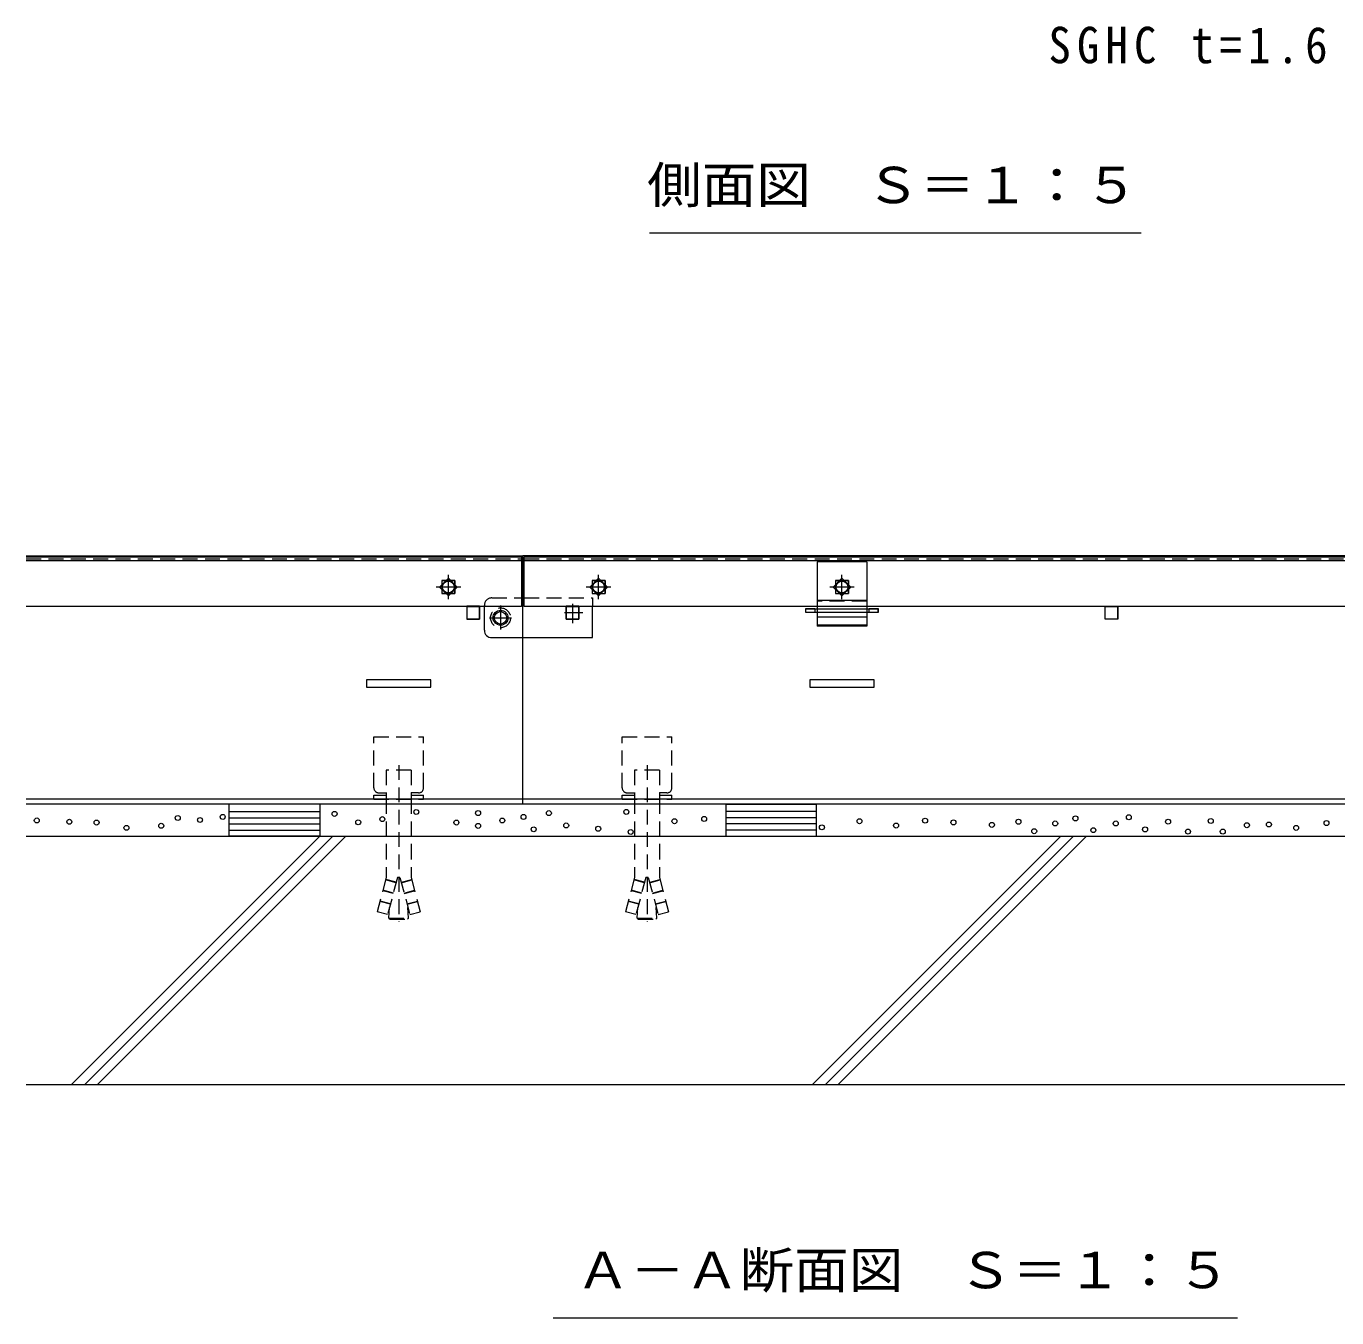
# Model space of a CAD drawing. Units: millimetres at full size, sheet at 1:5; details may follow other scales. Extents: x -1355 to 1942, y -1375 to 1322.
# Drawn here: x -1170 to -642, y -548 to -28 of the extents above; entities that cross this region are included whole.
import ezdxf
from ezdxf.enums import TextEntityAlignment as Align

# ---------------------------------------------------------------- set-up
doc = ezdxf.new("R2010")
doc.units = ezdxf.units.MM
doc.header["$LTSCALE"] = 5
for name, pattern in [('CHAIN1', [8, 5, -1, 1, -1]), ('CHAIN2', [12, 9, -1, 1, -1]), ('DASHED1', [1.8, 1.2, -0.6])]:
    doc.linetypes.add(name, pattern=pattern)
for name, color, linetype, lineweight in [('E-0', 7, 'DASHED1', 18), ('E-2', 3, 'Continuous', 18), ('E-3', 4, 'Continuous', 18), ('E-5', 7, 'Continuous', 18), ('E-7', 134, 'DASHED1', 9), ('E-8', 5, 'Continuous', 9), ('E-9', 2, 'Continuous', 18), ('E-A', 134, 'DASHED1', 9), ('E-B', 1, 'Continuous', 9), ('E-C', 2, 'Continuous', 18), ('E-E', 7, 'Continuous', 18)]:
    doc.layers.add(name, color=color, linetype=linetype, lineweight=lineweight)
doc.styles.add('ＭＳ ゴシック', font='')
doc.styles.get('ＭＳ ゴシック').set_extended_font_data('MS Gothic')

msp = doc.modelspace()

# ---------------------------------------------------------------- linework, layer by layer
at = {"layer": 'E-0'}
for p, q in [((-1014.531, -327.176), (-1024.531, -327.176)), ((-1024.531, -327.176), (-1024.526, -337.176)), ((-1019.526, -325.073), (-1019.526, -388.269)), ((-1014.531, -327.176), (-1014.526, -337.176)), ((-914.531, -327.176), (-924.531, -327.176)), ((-924.531, -327.176), (-924.526, -337.176)), ((-919.526, -325.073), (-919.526, -388.269)), ((-914.531, -327.176), (-914.526, -337.176)), ((-1024.526, -337.176), (-1024.526, -338.776)), ((-1014.526, -337.176), (-1014.526, -338.776)), ((-924.526, -337.176), (-924.526, -338.776)), ((-914.526, -337.176), (-914.526, -338.776)), ((-1024.526, -338.776), (-1024.527, -357.176)), ((-1014.526, -338.776), (-1014.527, -357.176)), ((-924.526, -338.776), (-924.527, -357.176)), ((-914.526, -338.776), (-914.527, -357.176)), ((-1024.527, -357.176), (-1024.526, -370.381)), ((-1014.527, -357.176), (-1014.526, -370.381)), ((-924.527, -357.176), (-924.526, -370.381)), ((-914.527, -357.176), (-914.526, -370.381)), ((-1024.526, -370.381), (-1028.225, -384.186)), ((-1020.572, -372.467), (-1024.783, -371.339)), ((-1020.52, -372.274), (-1024.731, -371.146)), ((-1020.013, -370.381), (-1024.014, -385.314)), ((-1019.039, -370.381), (-1020.013, -370.381)), ((-1019.039, -370.381), (-1015.038, -385.314)), ((-1018.532, -372.274), (-1014.321, -371.146)), ((-1018.48, -372.467), (-1014.269, -371.339)), ((-1014.526, -370.381), (-1010.827, -384.186)), ((-924.526, -370.381), (-928.225, -384.186)), ((-920.572, -372.467), (-924.783, -371.339)), ((-920.52, -372.274), (-924.731, -371.146)), ((-920.013, -370.381), (-924.014, -385.314)), ((-919.039, -370.381), (-920.013, -370.381)), ((-919.039, -370.381), (-915.038, -385.314)), ((-918.532, -372.274), (-914.321, -371.146)), ((-918.48, -372.467), (-914.269, -371.339)), ((-914.526, -370.381), (-910.827, -384.186)), ((-1022.849, -380.967), (-1027.06, -379.839)), ((-1021.736, -376.814), (-1025.947, -375.685)), ((-1021.685, -376.621), (-1025.896, -375.492)), ((-1017.367, -376.621), (-1013.156, -375.492)), ((-1017.315, -376.814), (-1013.104, -375.685)), ((-1016.202, -380.967), (-1011.991, -379.839)), ((-922.849, -380.967), (-927.06, -379.839)), ((-921.736, -376.814), (-925.947, -375.685)), ((-921.685, -376.621), (-925.896, -375.492)), ((-917.367, -376.621), (-913.156, -375.492)), ((-917.315, -376.814), (-913.104, -375.685)), ((-916.202, -380.967), (-911.991, -379.839)), ((-1024.014, -385.314), (-1028.225, -384.186)), ((-1022.901, -381.16), (-1027.112, -380.032)), ((-1023.526, -386.676), (-1023.227, -382.4)), ((-1016.151, -381.16), (-1011.94, -380.032)), ((-1015.526, -386.676), (-1015.825, -382.4)), ((-1015.038, -385.314), (-1010.827, -384.186)), ((-924.014, -385.314), (-928.225, -384.186)), ((-922.901, -381.16), (-927.112, -380.032)), ((-923.526, -386.676), (-923.227, -382.4)), ((-916.151, -381.16), (-911.94, -380.032)), ((-915.526, -386.676), (-915.825, -382.4)), ((-915.038, -385.314), (-910.827, -384.186)), ((-1023.526, -386.676), (-1015.526, -386.676)), ((-1015.526, -386.676), (-1016.026, -387.176)), ((-923.526, -386.676), (-915.526, -386.676)), ((-915.526, -386.676), (-916.026, -387.176))]:
    msp.add_line(p, q, dxfattribs=at)
at = {"layer": 'E-0', "color": 2, "linetype": 'Continuous'}
for p, q in [((-1087.788, -353.776), (-1087.788, -340.776)), ((-1051.264, -340.776), (-1087.788, -340.776)), ((-1051.264, -340.776), (-1051.264, -353.776)), ((-887.788, -340.776), (-851.264, -340.776)), ((-851.264, -353.776), (-851.264, -340.776)), ((-1087.788, -343.776), (-1051.264, -343.776)), ((-1087.788, -346.276), (-1051.264, -346.276)), ((-851.264, -343.776), (-887.788, -343.776)), ((-851.264, -346.276), (-887.788, -346.276)), ((-1087.788, -348.776), (-1051.264, -348.776)), ((-1087.788, -351.276), (-1051.264, -351.276)), ((-851.264, -348.776), (-887.788, -348.776)), ((-851.264, -351.276), (-887.788, -351.276)), ((-1051.264, -353.776), (-1087.788, -353.776))]:
    msp.add_line(p, q, dxfattribs=at)
msp.add_lwpolyline([(-887.788, -340.776), (-887.788, -353.776), (-851.264, -353.776)], dxfattribs=at)
at = {"layer": 'E-0'}
for points in [[(-1023.526, -386.676), (-1023.026, -387.176), (-1016.026, -387.176)], [(-923.526, -386.676), (-923.026, -387.176), (-916.026, -387.176)]]:
    msp.add_lwpolyline(points, dxfattribs=at)
at = {"layer": 'E-2'}
for p, q in [((-1169.526, -241.276), (-970.026, -241.276)), ((-1169.526, -242.676), (-970.026, -242.676)), ((-970.026, -241.276), (-970.026, -261.276)), ((-969.026, -261.276), (-969.026, -241.276)), ((-969.026, -241.276), (-474.026, -241.276)), ((-969.026, -242.676), (-474.026, -242.676)), ((-999.526, -249.84), (-1003.061, -253.376)), ((-1002.126, -250.776), (-1002.126, -252.441)), ((-1000.461, -250.776), (-1002.126, -250.776)), ((-995.99, -253.376), (-999.526, -249.84)), ((-939.026, -249.84), (-942.561, -253.376)), ((-939.961, -250.776), (-941.626, -250.776)), ((-941.626, -250.776), (-941.626, -252.441)), ((-935.49, -253.376), (-939.026, -249.84)), ((-936.426, -250.776), (-938.09, -250.776)), ((-936.426, -252.441), (-936.426, -250.776)), ((-841.026, -249.84), (-844.561, -253.376)), ((-841.961, -250.776), (-843.626, -250.776)), ((-843.626, -250.776), (-843.626, -252.441)), ((-837.49, -253.376), (-841.026, -249.84)), ((-838.426, -250.776), (-840.091, -250.776)), ((-838.426, -252.441), (-838.426, -250.776)), ((-1003.061, -253.376), (-999.526, -256.912)), ((-999.526, -256.912), (-995.99, -253.376)), ((-942.561, -253.376), (-939.026, -256.912)), ((-941.626, -254.311), (-941.626, -255.976)), ((-941.626, -255.976), (-939.961, -255.976)), ((-939.026, -256.912), (-935.49, -253.376)), ((-938.09, -255.976), (-936.426, -255.976)), ((-936.426, -255.976), (-936.426, -254.311)), ((-844.561, -253.376), (-841.026, -256.912)), ((-843.626, -254.311), (-843.626, -255.976)), ((-843.626, -255.976), (-841.961, -255.976)), ((-841.026, -256.912), (-837.49, -253.376)), ((-840.091, -255.976), (-838.426, -255.976)), ((-838.426, -255.976), (-838.426, -254.311)), ((-970.026, -261.276), (-1169.526, -261.276))]:
    msp.add_line(p, q, dxfattribs=at)
at = {"layer": 'E-2', "linetype": 'DASHED1'}
for p, q in [((-1169.526, -241.976), (-970.026, -241.976)), ((-969.026, -241.976), (-474.026, -241.976))]:
    msp.add_line(p, q, dxfattribs=at)
at = {"layer": 'E-2', "color": 4}
for p, q in [((-831.026, -243.276), (-851.026, -243.276)), ((-851.026, -243.276), (-851.026, -262.176)), ((-831.026, -243.276), (-831.026, -262.176)), ((-831.026, -258.812), (-851.026, -258.812)), ((-851.026, -263.676), (-851.026, -269.116)), ((-831.026, -263.676), (-831.026, -269.116)), ((-831.026, -265.476), (-851.026, -265.476)), ((-831.026, -268.763), (-851.026, -268.763)), ((-831.026, -269.116), (-851.026, -269.116))]:
    msp.add_line(p, q, dxfattribs=at)
at = {"layer": 'E-2', "color": 4, "linetype": 'DASHED1'}
for p, q in [((-1002.126, -250.776), (-996.926, -250.776)), ((-996.926, -250.776), (-996.926, -255.976)), ((-941.626, -250.776), (-936.426, -250.776)), ((-941.626, -250.776), (-941.626, -255.976)), ((-936.426, -250.776), (-936.426, -255.976)), ((-843.626, -250.776), (-838.426, -250.776)), ((-838.426, -250.776), (-838.426, -255.976)), ((-996.926, -255.976), (-1002.126, -255.976)), ((-1002.126, -255.976), (-996.926, -255.976)), ((-941.626, -255.976), (-936.426, -255.976)), ((-831.026, -259.019), (-851.026, -259.019)), ((-851.026, -262.176), (-851.026, -263.676)), ((-831.026, -262.276), (-851.026, -262.276)), ((-831.026, -262.176), (-831.026, -263.676))]:
    msp.add_line(p, q, dxfattribs=at)
at = {"layer": 'E-2', "linetype": 'CHAIN2'}
for p, q in [((-999.526, -258.326), (-999.526, -248.426)), ((-939.026, -258.326), (-939.026, -248.426)), ((-841.026, -258.326), (-841.026, -248.426)), ((-994.576, -253.376), (-1004.476, -253.376)), ((-934.076, -253.376), (-943.976, -253.376)), ((-836.076, -253.376), (-845.976, -253.376))]:
    msp.add_line(p, q, dxfattribs=at)
at = {"layer": 'E-2'}
for points in [[(-474.026, -241.276), (-474.026, -261.276), (-969.026, -261.276)], [(-996.926, -252.441), (-996.926, -250.776), (-998.591, -250.776)], [(-1002.126, -254.311), (-1002.126, -255.976), (-1000.461, -255.976)], [(-998.591, -255.976), (-996.926, -255.976), (-996.926, -254.311)]]:
    msp.add_lwpolyline(points, dxfattribs=at)
at = {"layer": 'E-2', "color": 4, "linetype": 'DASHED1'}
for points in [[(-996.926, -250.776), (-1002.126, -250.776), (-1002.126, -255.976)], [(-843.626, -250.776), (-843.626, -255.976), (-838.426, -255.976)]]:
    msp.add_lwpolyline(points, dxfattribs=at)
at = {"layer": 'E-2'}
for centre in [(-999.526, -253.376), (-939.026, -253.376), (-841.026, -253.376)]:
    msp.add_circle(centre, 2.35, dxfattribs=at)
at = {"layer": 'E-2', "linetype": 'DASHED1'}
for centre, start, end in [((-999.526, -253.376), 146.36488, 213.63512), ((-999.526, -253.376), 56.36488, 123.63512), ((-999.526, -253.376), 326.36488, 33.63512), ((-939.026, -253.376), 146.36488, 213.63512), ((-939.026, -253.376), 56.36488, 123.63512), ((-939.026, -253.376), 326.36488, 33.63512), ((-841.026, -253.376), 146.36488, 213.63512), ((-841.026, -253.376), 56.36488, 123.63512), ((-841.026, -253.376), 326.36488, 33.63512), ((-999.526, -253.376), 236.36488, 303.63512), ((-939.026, -253.376), 236.36488, 303.63512), ((-841.026, -253.376), 236.36488, 303.63512)]:
    msp.add_arc(centre, 2.55, start, end, dxfattribs=at)
at = {"layer": 'E-3'}
for p, q in [((-1169.526, -240.776), (-969.526, -240.776)), ((-969.526, -340.776), (-969.526, -240.776)), ((-497.526, -240.776), (-969.526, -240.776)), ((-992.101, -261.126), (-992.101, -266.276)), ((-986.951, -261.126), (-992.101, -261.126)), ((-986.951, -266.276), (-986.951, -261.126)), ((-952.101, -261.126), (-946.951, -261.126)), ((-952.101, -266.276), (-952.101, -261.126)), ((-946.951, -261.126), (-946.951, -266.276)), ((-851.926, -263.676), (-855.626, -263.676)), ((-851.926, -261.976), (-851.926, -262.176)), ((-830.126, -262.176), (-830.126, -261.976)), ((-826.426, -263.676), (-830.126, -263.676)), ((-735.101, -261.126), (-729.951, -261.126)), ((-735.101, -266.276), (-735.101, -261.126)), ((-729.951, -261.126), (-729.951, -266.276)), ((-992.101, -266.276), (-986.951, -266.276)), ((-946.951, -266.276), (-952.101, -266.276)), ((-729.951, -266.276), (-735.101, -266.276)), ((-969.526, -338.776), (-1169.526, -338.776)), ((-969.526, -340.776), (-1169.526, -340.776)), ((-473.526, -338.776), (-969.526, -338.776)), ((-555.526, -340.776), (-969.526, -340.776))]:
    msp.add_line(p, q, dxfattribs=at)
at = {"layer": 'E-3', "linetype": 'DASHED1'}
for p, q in [((-969.526, -273.851), (-969.526, -257.851)), ((-851.926, -262.176), (-851.926, -263.676)), ((-830.126, -263.676), (-830.126, -262.176))]:
    msp.add_line(p, q, dxfattribs=at)
at = {"layer": 'E-3'}
for points in [[(-855.626, -263.676), (-855.626, -261.976), (-851.926, -261.976)], [(-830.126, -261.976), (-826.426, -261.976), (-826.426, -263.676)]]:
    msp.add_lwpolyline(points, dxfattribs=at)
at = {"layer": 'E-3', "linetype": 'DASHED1'}
msp.add_circle((-978.526, -265.776), 4, dxfattribs=at)
at = {"layer": 'E-5'}
for p, q in [((-918.526, -110.705), (-720.526, -110.705)), ((-957.276, -547.679), (-681.776, -547.679))]:
    msp.add_line(p, q, dxfattribs=at)
at = {"layer": 'E-7', "linetype": 'Continuous'}
for p, q in [((-1032.526, -290.776), (-1032.526, -293.776)), ((-1006.526, -290.776), (-1032.526, -290.776)), ((-1032.526, -293.776), (-1006.526, -293.776)), ((-1006.526, -293.776), (-1006.526, -290.776)), ((-854.026, -290.776), (-854.026, -293.776)), ((-828.026, -290.776), (-854.026, -290.776)), ((-854.026, -293.776), (-828.026, -293.776)), ((-828.026, -293.776), (-828.026, -290.776))]:
    msp.add_line(p, q, dxfattribs=at)
at = {"layer": 'E-8'}
for p, q in [((-855.526, -263.676), (-855.526, -262.176)), ((-855.526, -262.176), (-826.526, -262.176)), ((-826.526, -263.676), (-855.526, -263.676)), ((-852.026, -262.176), (-852.026, -263.676)), ((-830.026, -263.676), (-830.026, -262.176)), ((-826.526, -262.176), (-826.526, -263.676))]:
    msp.add_line(p, q, dxfattribs=at)
at = {"layer": 'E-9'}
for p, q in [((-992.026, -261.276), (-987.026, -261.276)), ((-992.026, -266.276), (-992.026, -261.276)), ((-987.026, -261.276), (-987.026, -266.276)), ((-952.026, -261.276), (-947.026, -261.276)), ((-952.026, -266.276), (-952.026, -261.276)), ((-947.026, -261.276), (-947.026, -266.276)), ((-735.026, -261.276), (-730.026, -261.276)), ((-735.026, -266.276), (-735.026, -261.276)), ((-730.026, -261.276), (-730.026, -266.276)), ((-987.026, -266.276), (-992.026, -266.276)), ((-947.026, -266.276), (-952.026, -266.276)), ((-730.026, -266.276), (-735.026, -266.276))]:
    msp.add_line(p, q, dxfattribs=at)
at = {"layer": 'E-A'}
for p, q in [((-982.026, -257.776), (-970.026, -257.776)), ((-969.026, -257.776), (-941.526, -257.776)), ((-941.526, -257.776), (-941.526, -261.276)), ((-985.026, -261.276), (-985.026, -260.776)), ((-946.951, -261.126), (-952.101, -261.126)), ((-952.101, -261.126), (-952.101, -261.276)), ((-946.951, -261.276), (-946.951, -261.126)), ((-941.526, -273.776), (-941.524, -273.776))]:
    msp.add_line(p, q, dxfattribs=at)
at = {"layer": 'E-A', "linetype": 'Continuous'}
for p, q in [((-970.026, -257.776), (-969.026, -257.776)), ((-985.026, -270.776), (-985.026, -261.276)), ((-952.101, -261.276), (-952.101, -266.276)), ((-946.951, -266.276), (-946.951, -261.276)), ((-941.526, -273.776), (-941.526, -261.276)), ((-952.101, -266.276), (-946.951, -266.276)), ((-982.026, -273.776), (-941.526, -273.776))]:
    msp.add_line(p, q, dxfattribs=at)
at = {"layer": 'E-A', "linetype": 'CHAIN1'}
for p, q in [((-952.828, -263.701), (-945.421, -263.701)), ((-949.526, -260.165), (-949.526, -267.876))]:
    msp.add_line(p, q, dxfattribs=at)
at = {"layer": 'E-A'}
msp.add_arc((-982.026, -260.776), 3, 90, 180, dxfattribs=at)
at = {"layer": 'E-A', "linetype": 'Continuous'}
msp.add_arc((-982.026, -270.776), 3, 180, 270, dxfattribs=at)
at = {"layer": 'E-B', "linetype": 'DASHED1'}
for p, q in [((-1029.526, -334.276), (-1029.526, -313.776)), ((-1029.526, -313.776), (-1009.526, -313.776)), ((-1009.526, -334.276), (-1009.526, -313.776)), ((-929.526, -334.276), (-929.526, -313.776)), ((-929.526, -313.776), (-909.526, -313.776)), ((-909.526, -334.276), (-909.526, -313.776)), ((-1027.526, -336.276), (-1024.526, -336.276)), ((-1024.526, -336.276), (-1024.526, -337.176)), ((-1011.526, -336.276), (-1014.526, -336.276)), ((-1014.526, -336.276), (-1014.526, -337.176)), ((-1014.526, -337.176), (-1009.526, -337.176)), ((-927.526, -336.276), (-924.526, -336.276)), ((-924.526, -336.276), (-924.526, -337.176)), ((-911.526, -336.276), (-914.526, -336.276)), ((-914.526, -336.276), (-914.526, -337.176)), ((-914.526, -337.176), (-909.526, -337.176))]:
    msp.add_line(p, q, dxfattribs=at)
for points in [[(-1029.526, -338.776), (-1009.526, -338.776), (-1009.526, -337.176)], [(-1029.526, -338.776), (-1029.526, -337.176), (-1024.526, -337.176)], [(-929.526, -338.776), (-909.526, -338.776), (-909.526, -337.176)], [(-929.526, -338.776), (-929.526, -337.176), (-924.526, -337.176)]]:
    msp.add_lwpolyline(points, dxfattribs=at)
for centre, start, end in [((-1027.526, -334.276), 180, 270), ((-1011.526, -334.276), 270, 0), ((-927.526, -334.276), 180, 270), ((-911.526, -334.276), 270, 0)]:
    msp.add_arc(centre, 2, start, end, dxfattribs=at)
at = {"layer": 'E-C', "linetype": 'CHAIN1'}
for p, q in [((-978.526, -260.793), (-978.526, -270.46)), ((-983.024, -265.776), (-974.073, -265.776))]:
    msp.add_line(p, q, dxfattribs=at)
at = {"layer": 'E-C'}
for radius in [3, 2.5]:
    msp.add_circle((-978.526, -265.776), radius, dxfattribs=at)
at = {"layer": 'E-E', "color": 2}
for p, q in [((-1169.526, -353.776), (-469.526, -353.776)), ((-1051.239, -353.776), (-1151.239, -453.776)), ((-1046.048, -353.776), (-1146.08, -453.808)), ((-1040.857, -353.776), (-1140.857, -453.776)), ((-752.952, -353.776), (-852.952, -453.776)), ((-747.76, -353.776), (-847.793, -453.808)), ((-842.569, -453.776), (-742.569, -353.776)), ((-1169.526, -453.776), (-469.526, -453.776))]:
    msp.add_line(p, q, dxfattribs=at)
at = {"layer": 'E-E'}
for centre in [(-1012.444, -343.974), (-927.878, -343.958), (-1165.275, -347.381), (-1152.159, -347.92), (-1141.173, -348.234), (-1108.505, -346.387), (-1099.554, -347.201), (-1090.4, -345.98), (-1045.334, -344.754), (-1035.842, -348.134), (-1026.116, -346.865), (-996.307, -348.233), (-987.566, -344.423), (-977.816, -347.404), (-969.272, -345.98), (-959.065, -344.433), (-908.484, -347.686), (-896.518, -346.783), (-833.979, -347.686), (-807.563, -347.461), (-796.134, -348.166), (-780.64, -349.182), (-769.972, -347.912), (-755.168, -348.59), (-747.04, -346.558), (-730.784, -348.59), (-725.511, -346.111), (-709.694, -347.895), (-692.536, -347.595), (-677.963, -349.309), (-669.105, -349.023), (-645.924, -348.452), (-1129.172, -350.361), (-1115.135, -349.547), (-987.566, -349.578), (-965.175, -350.953), (-952.066, -349.402), (-939.195, -350.727), (-926.107, -352.025), (-849.106, -350.17), (-819.247, -349.436), (-763.622, -351.722), (-739.815, -351.299), (-718.97, -350.987), (-701.679, -351.881), (-687.678, -351.881), (-658.139, -350.381)]:
    msp.add_circle(centre, 1, dxfattribs=at)

# ---------------------------------------------------------------- texts
at = {"layer": 'E-5', "color": 2, "style": 'ＭＳ ゴシック', "width": 1.1}
for s, p in [('側面図\u3000Ｓ＝１：５', (-919.526, -103.205)), ('Ａ－Ａ断面図\u3000Ｓ＝１：５', (-948.276, -540.179))]:
    msp.add_text(s, height=14.66, dxfattribs=at).set_placement(p, align=Align.BOTTOM_LEFT)
at = {"layer": 'E-5', "color": 2, "insert": (-757.875, -42.67), "char_height": 14.66, "attachment_point": 7, "style": 'ＭＳ ゴシック'}
msp.add_mtext('\\T1.28;\\W0.9;SGHC\\~t=1.6', dxfattribs=at)

doc.saveas('drawing.dxf')
